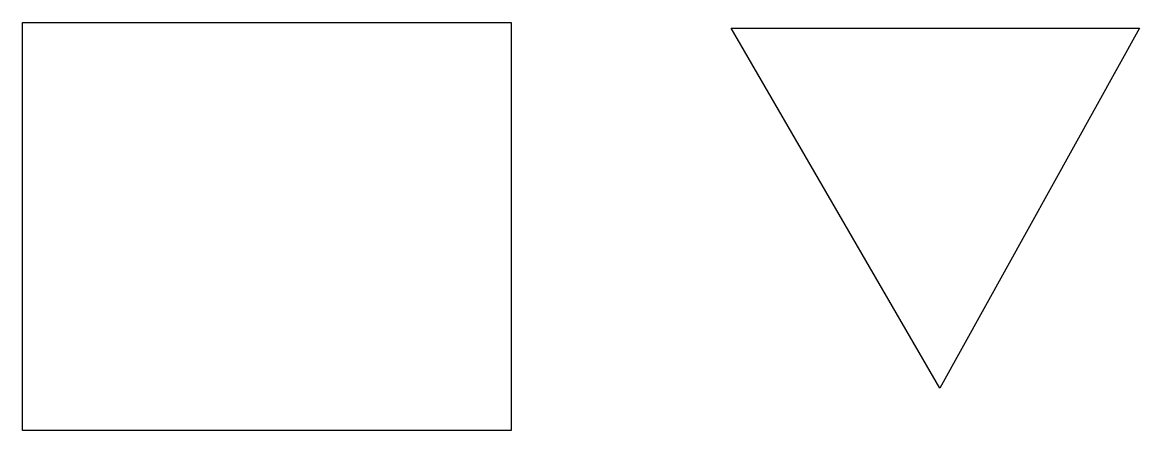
# Model space of a CAD drawing. Extents: x 1.98 to 6.55, y 0.8 to 2.47.
import ezdxf

# ---------------------------------------------------------------- set-up
doc = ezdxf.new("R2010")
doc.units = 0
doc.layers.add('Default', color=7, linetype='Continuous')

msp = doc.modelspace()

# ---------------------------------------------------------------- linework, layer by layer
at = {"layer": 'Default'}
for p, q in [((4.8771, 2.4449), (6.5469, 2.4449)), ((5.7293, 0.9733), (4.8771, 2.4449)), ((6.5469, 2.4449), (5.7293, 0.9733))]:
    msp.add_line(p, q, dxfattribs=at)
for points in [[(1.9785, 2.469), (3.9769, 2.469), (3.9769, 0.7992)], [(3.9769, 0.7992), (1.9785, 0.7992), (1.9785, 2.469)]]:
    msp.add_lwpolyline(points, dxfattribs=at)

doc.saveas('drawing.dxf')
